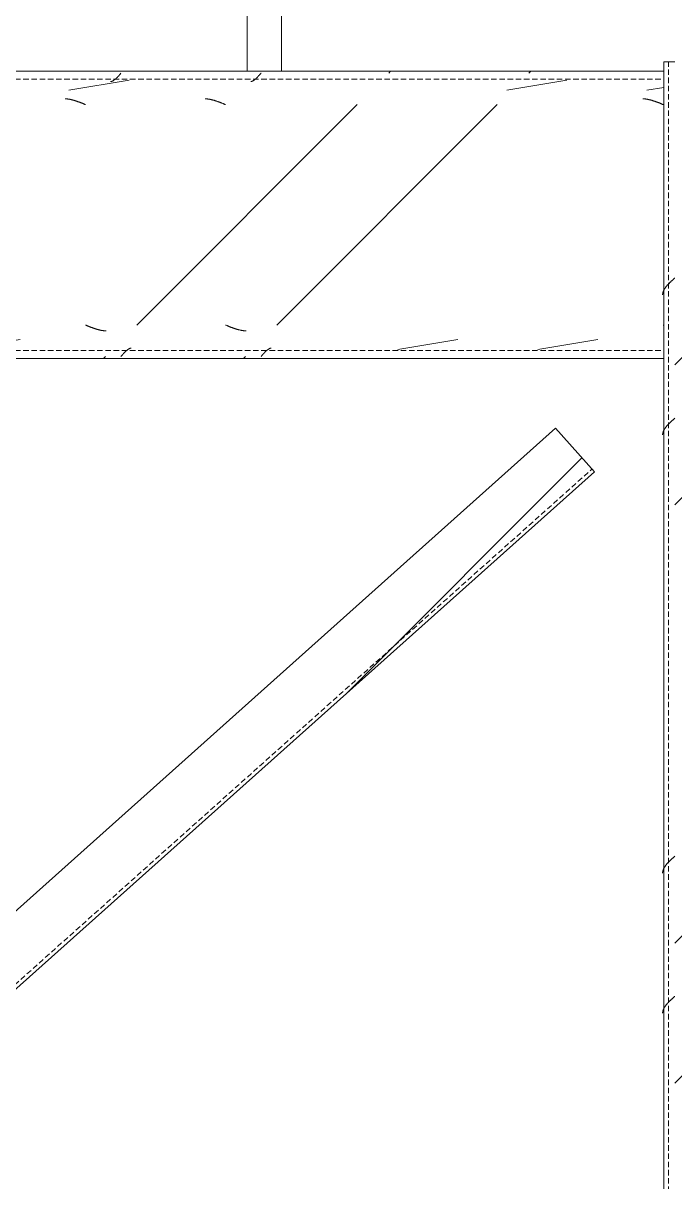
# Model space of a CAD drawing. Header units: centimetres. Extents: x -6111 to 13767, y -285 to 1600.
# Drawn here: x -3234 to -3177.3, y 523.4 to 624.2 of the extents above; entities that cross this region are included whole.
import ezdxf

# ---------------------------------------------------------------- set-up
doc = ezdxf.new("R2010")
doc.units = ezdxf.units.CM
doc.linetypes.add('Hidden', pattern=[0.714375, 0.47625, -0.238125])
for name, color, linetype, lineweight in [('A-FLOR-HRAL', 7, 'Continuous', 9), ('S-BEAM', 7, 'Continuous', 9), ('S-COLS', 7, 'Continuous', 9)]:
    doc.layers.add(name, color=color, linetype=linetype, lineweight=lineweight)
pattern_1 = [(45, (0, 0), (-25.14472, 25.14472), []), (45, (0, 38.1), (-25.14472, 25.14472), [])]

# ---------------------------------------------------------------- blocks, each defined once
blk = doc.blocks.new('FP_87-Elevación Eje 2')
at = {"layer": 'S-COLS'}
for p, q in [((-5483.65, 620.8), (-5483.65, 619.99)), ((-5483.65, 619.18), (-5483.65, 595.8)), ((-5483.65, 594.99), (-5483.65, 46.02))]:
    blk.add_line(p, q, dxfattribs=at)
at = {"layer": 'S-COLS', "color": 9, "true_color": 0xc0c0c0}
for p, q in [((-5483.06, 601.67), (-5483.04, 601.69)), ((-5483.04, 601.69), (-5483.01, 601.71)), ((-5483.01, 601.71), (-5482.99, 601.74)), ((-5482.99, 601.74), (-5482.96, 601.76)), ((-5482.96, 601.76), (-5482.94, 601.78)), ((-5482.94, 601.78), (-5482.91, 601.81)), ((-5482.91, 601.81), (-5482.89, 601.83)), ((-5482.89, 601.83), (-5482.86, 601.85)), ((-5482.86, 601.85), (-5482.83, 601.88)), ((-5482.83, 601.88), (-5482.81, 601.9)), ((-5482.81, 601.9), (-5482.78, 601.92)), ((-5482.78, 601.92), (-5482.76, 601.95)), ((-5482.76, 601.95), (-5482.73, 601.97)), ((-5482.73, 601.97), (-5482.7, 601.99)), ((-5483.76, 600.66), (-5483.75, 600.69)), ((-5483.75, 600.69), (-5483.74, 600.71)), ((-5483.74, 600.73), (-5483.73, 600.76)), ((-5483.74, 600.71), (-5483.74, 600.73)), ((-5483.73, 600.76), (-5483.72, 600.78)), ((-5483.72, 600.8), (-5483.71, 600.83)), ((-5483.72, 600.78), (-5483.72, 600.8)), ((-5483.71, 600.83), (-5483.7, 600.85)), ((-5483.7, 600.85), (-5483.69, 600.87)), ((-5483.69, 600.87), (-5483.68, 600.9)), ((-5483.68, 600.9), (-5483.67, 600.92)), ((-5483.67, 600.92), (-5483.66, 600.94)), ((-5483.66, 600.94), (-5483.64, 600.97)), ((-5483.64, 600.97), (-5483.63, 600.99)), ((-5483.63, 600.99), (-5483.62, 601.01)), ((-5483.62, 601.01), (-5483.61, 601.04)), ((-5483.61, 601.04), (-5483.59, 601.06)), ((-5483.59, 601.06), (-5483.58, 601.08)), ((-5483.58, 601.08), (-5483.56, 601.11)), ((-5483.56, 601.11), (-5483.55, 601.13)), ((-5483.55, 601.13), (-5483.53, 601.15)), ((-5483.53, 601.15), (-5483.51, 601.18)), ((-5483.51, 601.18), (-5483.49, 601.2)), ((-5483.49, 601.2), (-5483.48, 601.22)), ((-5483.48, 601.22), (-5483.46, 601.25)), ((-5483.46, 601.25), (-5483.44, 601.27)), ((-5483.44, 601.27), (-5483.42, 601.29)), ((-5483.42, 601.29), (-5483.4, 601.32)), ((-5483.4, 601.32), (-5483.38, 601.34)), ((-5483.38, 601.34), (-5483.36, 601.36)), ((-5483.36, 601.36), (-5483.34, 601.39)), ((-5483.34, 601.39), (-5483.32, 601.41)), ((-5483.32, 601.41), (-5483.3, 601.43)), ((-5483.3, 601.43), (-5483.27, 601.46)), ((-5483.27, 601.46), (-5483.25, 601.48)), ((-5483.25, 601.48), (-5483.23, 601.5)), ((-5483.23, 601.5), (-5483.21, 601.53)), ((-5483.21, 601.53), (-5483.18, 601.55)), ((-5483.18, 601.55), (-5483.16, 601.57)), ((-5483.16, 601.57), (-5483.14, 601.6)), ((-5483.14, 601.6), (-5483.11, 601.62)), ((-5483.11, 601.62), (-5483.09, 601.64)), ((-5483.09, 601.64), (-5483.06, 601.67)), ((-5483.77, 600.59), (-5483.76, 600.62)), ((-5483.77, 600.57), (-5483.77, 600.59)), ((-5483.77, 600.55), (-5483.77, 600.57)), ((-5483.77, 600.52), (-5483.77, 600.55)), ((-5483.76, 600.64), (-5483.76, 600.66)), ((-5483.76, 600.62), (-5483.76, 600.64)), ((-5482.96, 589.57), (-5482.94, 589.59)), ((-5482.94, 589.59), (-5482.91, 589.62)), ((-5482.91, 589.62), (-5482.89, 589.64)), ((-5482.89, 589.64), (-5482.86, 589.66)), ((-5482.86, 589.66), (-5482.83, 589.69)), ((-5482.83, 589.69), (-5482.81, 589.71)), ((-5482.81, 589.71), (-5482.78, 589.73)), ((-5482.78, 589.73), (-5482.76, 589.76)), ((-5482.76, 589.76), (-5482.73, 589.78)), ((-5482.73, 589.78), (-5482.7, 589.8)), ((-5483.73, 588.57), (-5483.72, 588.59)), ((-5483.72, 588.61), (-5483.71, 588.64)), ((-5483.72, 588.59), (-5483.72, 588.61)), ((-5483.71, 588.64), (-5483.7, 588.66)), ((-5483.7, 588.66), (-5483.69, 588.68)), ((-5483.69, 588.68), (-5483.68, 588.71)), ((-5483.68, 588.71), (-5483.67, 588.73)), ((-5483.67, 588.73), (-5483.66, 588.75)), ((-5483.66, 588.75), (-5483.64, 588.78)), ((-5483.64, 588.78), (-5483.63, 588.8)), ((-5483.63, 588.8), (-5483.62, 588.82)), ((-5483.62, 588.82), (-5483.61, 588.85)), ((-5483.61, 588.85), (-5483.59, 588.87)), ((-5483.59, 588.87), (-5483.58, 588.89)), ((-5483.58, 588.89), (-5483.56, 588.92)), ((-5483.56, 588.92), (-5483.55, 588.94)), ((-5483.55, 588.94), (-5483.53, 588.96)), ((-5483.53, 588.96), (-5483.51, 588.99)), ((-5483.51, 588.99), (-5483.49, 589.01)), ((-5483.49, 589.01), (-5483.48, 589.03)), ((-5483.48, 589.03), (-5483.46, 589.06)), ((-5483.46, 589.06), (-5483.44, 589.08)), ((-5483.44, 589.08), (-5483.42, 589.1)), ((-5483.42, 589.1), (-5483.4, 589.13)), ((-5483.4, 589.13), (-5483.38, 589.15)), ((-5483.38, 589.15), (-5483.36, 589.17)), ((-5483.36, 589.17), (-5483.34, 589.2)), ((-5483.34, 589.2), (-5483.32, 589.22)), ((-5483.32, 589.22), (-5483.3, 589.24)), ((-5483.3, 589.24), (-5483.27, 589.27)), ((-5483.27, 589.27), (-5483.25, 589.29)), ((-5483.25, 589.29), (-5483.23, 589.31)), ((-5483.23, 589.31), (-5483.21, 589.34)), ((-5483.21, 589.34), (-5483.18, 589.36)), ((-5483.18, 589.36), (-5483.16, 589.38)), ((-5483.16, 589.38), (-5483.14, 589.41)), ((-5483.14, 589.41), (-5483.11, 589.43)), ((-5483.11, 589.43), (-5483.09, 589.45)), ((-5483.09, 589.45), (-5483.06, 589.48)), ((-5483.06, 589.48), (-5483.04, 589.5)), ((-5483.04, 589.5), (-5483.01, 589.52)), ((-5483.01, 589.52), (-5482.99, 589.55)), ((-5482.99, 589.55), (-5482.96, 589.57)), ((-5483.77, 588.4), (-5483.76, 588.43)), ((-5483.77, 588.38), (-5483.77, 588.4)), ((-5483.77, 588.36), (-5483.77, 588.38)), ((-5483.77, 588.34), (-5483.77, 588.36)), ((-5483.76, 588.47), (-5483.75, 588.5)), ((-5483.76, 588.45), (-5483.76, 588.47)), ((-5483.76, 588.43), (-5483.76, 588.45)), ((-5483.75, 588.5), (-5483.74, 588.52)), ((-5483.74, 588.54), (-5483.73, 588.57)), ((-5483.74, 588.52), (-5483.74, 588.54)), ((-5483.18, 551.26), (-5483.16, 551.28)), ((-5483.16, 551.28), (-5483.14, 551.31)), ((-5483.14, 551.31), (-5483.11, 551.33)), ((-5483.11, 551.33), (-5483.09, 551.35)), ((-5483.09, 551.35), (-5483.06, 551.38)), ((-5483.06, 551.38), (-5483.04, 551.4)), ((-5483.04, 551.4), (-5483.01, 551.42)), ((-5483.01, 551.42), (-5482.99, 551.45)), ((-5482.99, 551.45), (-5482.96, 551.47)), ((-5482.96, 551.47), (-5482.94, 551.49)), ((-5482.94, 551.49), (-5482.91, 551.52)), ((-5482.91, 551.52), (-5482.89, 551.54)), ((-5482.89, 551.54), (-5482.86, 551.56)), ((-5482.86, 551.56), (-5482.83, 551.59)), ((-5482.83, 551.59), (-5482.81, 551.61)), ((-5482.81, 551.61), (-5482.78, 551.63)), ((-5482.78, 551.63), (-5482.76, 551.66)), ((-5482.76, 551.66), (-5482.73, 551.68)), ((-5482.73, 551.68), (-5482.7, 551.7)), ((-5483.77, 550.3), (-5483.76, 550.33)), ((-5483.77, 550.28), (-5483.77, 550.3)), ((-5483.77, 550.26), (-5483.77, 550.28)), ((-5483.76, 550.37), (-5483.75, 550.4)), ((-5483.76, 550.35), (-5483.76, 550.37)), ((-5483.76, 550.33), (-5483.76, 550.35)), ((-5483.75, 550.4), (-5483.74, 550.42)), ((-5483.74, 550.44), (-5483.73, 550.47)), ((-5483.74, 550.42), (-5483.74, 550.44)), ((-5483.73, 550.47), (-5483.72, 550.49)), ((-5483.72, 550.51), (-5483.71, 550.54)), ((-5483.72, 550.49), (-5483.72, 550.51)), ((-5483.71, 550.54), (-5483.7, 550.56)), ((-5483.7, 550.56), (-5483.69, 550.58)), ((-5483.69, 550.58), (-5483.68, 550.61)), ((-5483.68, 550.61), (-5483.67, 550.63)), ((-5483.67, 550.63), (-5483.66, 550.65)), ((-5483.66, 550.65), (-5483.64, 550.68)), ((-5483.64, 550.68), (-5483.63, 550.7)), ((-5483.63, 550.7), (-5483.62, 550.72)), ((-5483.62, 550.72), (-5483.61, 550.75)), ((-5483.61, 550.75), (-5483.59, 550.77)), ((-5483.59, 550.77), (-5483.58, 550.79)), ((-5483.58, 550.79), (-5483.56, 550.82)), ((-5483.56, 550.82), (-5483.55, 550.84)), ((-5483.55, 550.84), (-5483.53, 550.86)), ((-5483.53, 550.86), (-5483.51, 550.89)), ((-5483.51, 550.89), (-5483.49, 550.91)), ((-5483.49, 550.91), (-5483.48, 550.93)), ((-5483.48, 550.93), (-5483.46, 550.96)), ((-5483.46, 550.96), (-5483.44, 550.98)), ((-5483.44, 550.98), (-5483.42, 551)), ((-5483.42, 551), (-5483.4, 551.03)), ((-5483.4, 551.03), (-5483.38, 551.05)), ((-5483.38, 551.05), (-5483.36, 551.07)), ((-5483.36, 551.07), (-5483.34, 551.1)), ((-5483.34, 551.1), (-5483.32, 551.12)), ((-5483.32, 551.12), (-5483.3, 551.14)), ((-5483.3, 551.14), (-5483.27, 551.17)), ((-5483.27, 551.17), (-5483.25, 551.19)), ((-5483.25, 551.19), (-5483.23, 551.21)), ((-5483.23, 551.21), (-5483.21, 551.24)), ((-5483.21, 551.24), (-5483.18, 551.26)), ((-5483.77, 550.24), (-5483.77, 550.26)), ((-5483.06, 539.19), (-5483.04, 539.21)), ((-5483.04, 539.21), (-5483.01, 539.23)), ((-5483.01, 539.23), (-5482.99, 539.26)), ((-5482.99, 539.26), (-5482.96, 539.28)), ((-5482.96, 539.28), (-5482.94, 539.3)), ((-5482.94, 539.3), (-5482.91, 539.33)), ((-5482.91, 539.33), (-5482.89, 539.35)), ((-5482.89, 539.35), (-5482.86, 539.37)), ((-5482.86, 539.37), (-5482.83, 539.4)), ((-5482.83, 539.4), (-5482.81, 539.42)), ((-5482.81, 539.42), (-5482.78, 539.44)), ((-5482.78, 539.44), (-5482.76, 539.47)), ((-5482.76, 539.47), (-5482.73, 539.49)), ((-5482.73, 539.49), (-5482.7, 539.51)), ((-5483.76, 538.19), (-5483.75, 538.21)), ((-5483.76, 538.16), (-5483.76, 538.19)), ((-5483.75, 538.21), (-5483.74, 538.23)), ((-5483.74, 538.26), (-5483.73, 538.28)), ((-5483.74, 538.23), (-5483.74, 538.26)), ((-5483.73, 538.28), (-5483.72, 538.3)), ((-5483.72, 538.33), (-5483.71, 538.35)), ((-5483.72, 538.3), (-5483.72, 538.33)), ((-5483.71, 538.35), (-5483.7, 538.37)), ((-5483.7, 538.37), (-5483.69, 538.4)), ((-5483.69, 538.4), (-5483.68, 538.42)), ((-5483.68, 538.42), (-5483.67, 538.44)), ((-5483.67, 538.44), (-5483.66, 538.47)), ((-5483.66, 538.47), (-5483.64, 538.49)), ((-5483.64, 538.49), (-5483.63, 538.51)), ((-5483.63, 538.51), (-5483.62, 538.54)), ((-5483.62, 538.54), (-5483.61, 538.56)), ((-5483.61, 538.56), (-5483.59, 538.58)), ((-5483.59, 538.58), (-5483.58, 538.61)), ((-5483.58, 538.61), (-5483.56, 538.63)), ((-5483.56, 538.63), (-5483.55, 538.65)), ((-5483.55, 538.65), (-5483.53, 538.68)), ((-5483.53, 538.68), (-5483.51, 538.7)), ((-5483.51, 538.7), (-5483.49, 538.72)), ((-5483.49, 538.72), (-5483.48, 538.75)), ((-5483.48, 538.75), (-5483.46, 538.77)), ((-5483.46, 538.77), (-5483.44, 538.79)), ((-5483.44, 538.79), (-5483.42, 538.82)), ((-5483.42, 538.82), (-5483.4, 538.84)), ((-5483.4, 538.84), (-5483.38, 538.86)), ((-5483.38, 538.86), (-5483.36, 538.89)), ((-5483.36, 538.89), (-5483.34, 538.91)), ((-5483.34, 538.91), (-5483.32, 538.93)), ((-5483.32, 538.93), (-5483.3, 538.95)), ((-5483.3, 538.95), (-5483.27, 538.98)), ((-5483.27, 538.98), (-5483.25, 539)), ((-5483.25, 539), (-5483.23, 539.02)), ((-5483.23, 539.02), (-5483.21, 539.05)), ((-5483.21, 539.05), (-5483.18, 539.07)), ((-5483.18, 539.07), (-5483.16, 539.09)), ((-5483.16, 539.09), (-5483.14, 539.12)), ((-5483.14, 539.12), (-5483.11, 539.14)), ((-5483.11, 539.14), (-5483.09, 539.16)), ((-5483.09, 539.16), (-5483.06, 539.19)), ((-5483.77, 538.12), (-5483.76, 538.14)), ((-5483.77, 538.09), (-5483.77, 538.12)), ((-5483.77, 538.07), (-5483.77, 538.09)), ((-5483.77, 538.05), (-5483.77, 538.07)), ((-5483.76, 538.14), (-5483.76, 538.16))]:
    blk.add_line(p, q, dxfattribs=at)
blk = doc.blocks.new('HSS Rectangular-Column - 75 x 75-V85-Elevación Eje 2')
at = {"layer": 'S-COLS', "true_color": 0xc0c0c0}
h = blk.add_hatch(dxfattribs=at)
h.set_pattern_fill('FP_2', color=9, style=0, pattern_type=2)
h.set_pattern_definition(pattern_1)
h.paths.add_polyline_path([(-5477.1, 46.02), (-5477.1, 620.8), (-5482.7, 620.8), (-5482.7, 46.02)])
at = {"layer": 'S-COLS'}
blk.add_line((-5483.65, 620.8), (-5482.7, 620.8), dxfattribs=at)
at = {"layer": 'S-COLS', "linetype": 'Hidden'}
blk.add_line((-5483.25, 46.02), (-5483.25, 620.8), dxfattribs=at)
at = {"layer": 'S-COLS'}
blk.add_blockref('FP_87-Elevación Eje 2', (0, 0), dxfattribs=at)
blk = doc.blocks.new('FP_88-Elevación Eje 2')
at = {"layer": 'S-BEAM', "color": 9, "true_color": 0xc0c0c0}
for p, q in [((-5530.49, 595.62), (-5530.47, 595.64)), ((-5530.47, 595.64), (-5530.46, 595.65)), ((-5530.46, 595.65), (-5530.44, 595.67)), ((-5530.44, 595.67), (-5530.43, 595.68)), ((-5530.43, 595.68), (-5530.41, 595.69)), ((-5530.41, 595.69), (-5530.4, 595.71)), ((-5530.4, 595.71), (-5530.38, 595.72)), ((-5530.38, 595.72), (-5530.36, 595.73)), ((-5530.36, 595.73), (-5530.35, 595.74)), ((-5530.35, 595.74), (-5530.33, 595.76)), ((-5530.33, 595.76), (-5530.32, 595.77)), ((-5530.32, 595.77), (-5530.3, 595.78)), ((-5530.3, 595.78), (-5530.29, 595.79)), ((-5530.29, 595.79), (-5530.27, 595.8)), ((-5530.27, 595.8), (-5530.25, 595.81)), ((-5530.25, 595.81), (-5530.24, 595.82)), ((-5530.24, 595.82), (-5530.22, 595.83)), ((-5530.22, 595.83), (-5530.21, 595.83)), ((-5530.21, 595.83), (-5530.19, 595.84)), ((-5530.19, 595.84), (-5530.18, 595.85)), ((-5530.18, 595.85), (-5530.16, 595.86)), ((-5530.16, 595.86), (-5530.15, 595.86)), ((-5530.15, 595.86), (-5530.13, 595.87)), ((-5530.13, 595.87), (-5530.11, 595.88)), ((-5530.11, 595.88), (-5530.1, 595.88)), ((-5530.1, 595.88), (-5530.08, 595.89)), ((-5530.08, 595.89), (-5530.07, 595.89)), ((-5530.07, 595.89), (-5530.05, 595.9)), ((-5530.05, 595.9), (-5530.04, 595.9)), ((-5530.04, 595.9), (-5530.02, 595.9)), ((-5518.3, 595.62), (-5518.29, 595.64)), ((-5518.29, 595.64), (-5518.27, 595.65)), ((-5518.27, 595.65), (-5518.25, 595.67)), ((-5518.25, 595.67), (-5518.24, 595.68)), ((-5518.24, 595.68), (-5518.22, 595.69)), ((-5518.22, 595.69), (-5518.21, 595.71)), ((-5518.21, 595.71), (-5518.19, 595.72)), ((-5518.19, 595.72), (-5518.18, 595.73)), ((-5518.18, 595.73), (-5518.16, 595.74)), ((-5518.16, 595.74), (-5518.14, 595.76)), ((-5518.14, 595.76), (-5518.13, 595.77)), ((-5518.13, 595.77), (-5518.11, 595.78)), ((-5518.11, 595.78), (-5518.1, 595.79)), ((-5518.1, 595.79), (-5518.08, 595.8)), ((-5518.08, 595.8), (-5518.07, 595.81)), ((-5518.07, 595.81), (-5518.05, 595.82)), ((-5518.05, 595.82), (-5518.03, 595.83)), ((-5518.03, 595.83), (-5518.02, 595.83)), ((-5518.02, 595.83), (-5518, 595.84)), ((-5518, 595.84), (-5517.99, 595.85)), ((-5517.99, 595.85), (-5517.97, 595.86)), ((-5517.97, 595.86), (-5517.96, 595.86)), ((-5517.96, 595.86), (-5517.94, 595.87)), ((-5517.94, 595.87), (-5517.92, 595.88)), ((-5517.92, 595.88), (-5517.91, 595.88)), ((-5517.91, 595.88), (-5517.89, 595.89)), ((-5517.89, 595.89), (-5517.88, 595.89)), ((-5517.88, 595.89), (-5517.86, 595.9)), ((-5517.86, 595.9), (-5517.85, 595.9)), ((-5517.85, 595.9), (-5517.83, 595.9)), ((-5530.91, 595.16), (-5530.9, 595.18)), ((-5530.9, 595.18), (-5530.88, 595.2)), ((-5530.88, 595.2), (-5530.87, 595.22)), ((-5530.87, 595.22), (-5530.85, 595.23)), ((-5530.85, 595.23), (-5530.84, 595.25)), ((-5530.84, 595.25), (-5530.82, 595.27)), ((-5530.82, 595.27), (-5530.8, 595.29)), ((-5530.8, 595.29), (-5530.79, 595.31)), ((-5530.79, 595.31), (-5530.77, 595.33)), ((-5530.77, 595.33), (-5530.76, 595.34)), ((-5530.76, 595.34), (-5530.74, 595.36)), ((-5530.74, 595.36), (-5530.73, 595.38)), ((-5530.73, 595.38), (-5530.71, 595.4)), ((-5530.71, 595.4), (-5530.69, 595.41)), ((-5530.69, 595.41), (-5530.68, 595.43)), ((-5530.68, 595.43), (-5530.66, 595.45)), ((-5530.66, 595.45), (-5530.65, 595.47)), ((-5530.65, 595.47), (-5530.63, 595.48)), ((-5530.63, 595.48), (-5530.62, 595.5)), ((-5530.62, 595.5), (-5530.6, 595.52)), ((-5530.6, 595.52), (-5530.58, 595.53)), ((-5530.58, 595.53), (-5530.57, 595.55)), ((-5530.57, 595.55), (-5530.55, 595.56)), ((-5530.55, 595.56), (-5530.54, 595.58)), ((-5530.54, 595.58), (-5530.52, 595.6)), ((-5530.52, 595.6), (-5530.51, 595.61)), ((-5530.51, 595.61), (-5530.49, 595.62)), ((-5518.72, 595.16), (-5518.71, 595.18)), ((-5518.71, 595.18), (-5518.69, 595.2)), ((-5518.69, 595.2), (-5518.68, 595.22)), ((-5518.68, 595.22), (-5518.66, 595.23)), ((-5518.66, 595.23), (-5518.65, 595.25)), ((-5518.65, 595.25), (-5518.63, 595.27)), ((-5518.63, 595.27), (-5518.61, 595.29)), ((-5518.61, 595.29), (-5518.6, 595.31)), ((-5518.6, 595.31), (-5518.58, 595.33)), ((-5518.58, 595.33), (-5518.57, 595.34)), ((-5518.57, 595.34), (-5518.55, 595.36)), ((-5518.55, 595.36), (-5518.54, 595.38)), ((-5518.54, 595.38), (-5518.52, 595.4)), ((-5518.52, 595.4), (-5518.5, 595.41)), ((-5518.5, 595.41), (-5518.49, 595.43)), ((-5518.49, 595.43), (-5518.47, 595.45)), ((-5518.47, 595.45), (-5518.46, 595.47)), ((-5518.46, 595.47), (-5518.44, 595.48)), ((-5518.44, 595.48), (-5518.43, 595.5)), ((-5518.43, 595.5), (-5518.41, 595.52)), ((-5518.41, 595.52), (-5518.39, 595.53)), ((-5518.39, 595.53), (-5518.38, 595.55)), ((-5518.38, 595.55), (-5518.36, 595.56)), ((-5518.36, 595.56), (-5518.35, 595.58)), ((-5518.35, 595.58), (-5518.33, 595.6)), ((-5518.33, 595.6), (-5518.32, 595.61)), ((-5518.32, 595.61), (-5518.3, 595.62))]:
    blk.add_line(p, q, dxfattribs=at)
blk = doc.blocks.new('FP_89-Elevación Eje 2')
at = {"layer": 'S-BEAM', "color": 9, "true_color": 0xc0c0c0}
for p, q in [((-5534, 597.9), (-5533.97, 597.89)), ((-5533.97, 597.89), (-5533.93, 597.88)), ((-5533.93, 597.88), (-5533.9, 597.86)), ((-5533.9, 597.86), (-5533.87, 597.85)), ((-5533.87, 597.85), (-5533.84, 597.84)), ((-5533.84, 597.84), (-5533.81, 597.83)), ((-5533.81, 597.83), (-5533.78, 597.81)), ((-5533.78, 597.81), (-5533.75, 597.8)), ((-5533.75, 597.8), (-5533.71, 597.79)), ((-5533.71, 597.79), (-5533.68, 597.78)), ((-5533.68, 597.78), (-5533.65, 597.76)), ((-5533.65, 597.76), (-5533.62, 597.75)), ((-5533.62, 597.75), (-5533.59, 597.74)), ((-5533.59, 597.74), (-5533.56, 597.73)), ((-5533.56, 597.73), (-5533.53, 597.71)), ((-5533.53, 597.71), (-5533.5, 597.7)), ((-5533.5, 597.7), (-5533.46, 597.69)), ((-5533.46, 597.69), (-5533.43, 597.68)), ((-5533.43, 597.68), (-5533.4, 597.67)), ((-5533.4, 597.67), (-5533.37, 597.66)), ((-5533.37, 597.66), (-5533.34, 597.64)), ((-5533.34, 597.64), (-5533.31, 597.63)), ((-5521.81, 597.9), (-5521.78, 597.89)), ((-5521.78, 597.89), (-5521.75, 597.88)), ((-5521.75, 597.88), (-5521.71, 597.86)), ((-5521.71, 597.86), (-5521.68, 597.85)), ((-5521.68, 597.85), (-5521.65, 597.84)), ((-5521.65, 597.84), (-5521.62, 597.83)), ((-5521.62, 597.83), (-5521.59, 597.81)), ((-5521.59, 597.81), (-5521.56, 597.8)), ((-5521.56, 597.8), (-5521.53, 597.79)), ((-5521.53, 597.79), (-5521.49, 597.78)), ((-5521.49, 597.78), (-5521.46, 597.76)), ((-5521.46, 597.76), (-5521.43, 597.75)), ((-5521.43, 597.75), (-5521.4, 597.74)), ((-5521.4, 597.74), (-5521.37, 597.73)), ((-5521.37, 597.73), (-5521.34, 597.71)), ((-5521.34, 597.71), (-5521.31, 597.7)), ((-5521.31, 597.7), (-5521.27, 597.69)), ((-5521.27, 597.69), (-5521.24, 597.68)), ((-5521.24, 597.68), (-5521.21, 597.67)), ((-5521.21, 597.67), (-5521.18, 597.66)), ((-5521.18, 597.66), (-5521.15, 597.64)), ((-5521.15, 597.64), (-5521.12, 597.63)), ((-5483.71, 597.9), (-5483.68, 597.89)), ((-5483.68, 597.89), (-5483.65, 597.88)), ((-5533.31, 597.63), (-5533.28, 597.62)), ((-5533.28, 597.62), (-5533.24, 597.61)), ((-5533.24, 597.61), (-5533.21, 597.6)), ((-5533.21, 597.6), (-5533.18, 597.59)), ((-5533.18, 597.59), (-5533.15, 597.58)), ((-5533.15, 597.58), (-5533.12, 597.57)), ((-5533.12, 597.57), (-5533.09, 597.56)), ((-5533.09, 597.56), (-5533.06, 597.55)), ((-5533.06, 597.55), (-5533.02, 597.54)), ((-5533.02, 597.54), (-5532.99, 597.53)), ((-5532.99, 597.53), (-5532.96, 597.52)), ((-5532.96, 597.52), (-5532.93, 597.52)), ((-5532.93, 597.52), (-5532.9, 597.51)), ((-5532.9, 597.51), (-5532.87, 597.5)), ((-5532.87, 597.5), (-5532.84, 597.49)), ((-5532.84, 597.49), (-5532.8, 597.48)), ((-5532.8, 597.48), (-5532.77, 597.48)), ((-5532.77, 597.48), (-5532.74, 597.47)), ((-5532.74, 597.47), (-5532.71, 597.46)), ((-5532.71, 597.46), (-5532.68, 597.45)), ((-5532.68, 597.45), (-5532.65, 597.45)), ((-5532.65, 597.45), (-5532.62, 597.44)), ((-5532.62, 597.44), (-5532.59, 597.44)), ((-5532.59, 597.44), (-5532.55, 597.43)), ((-5532.55, 597.43), (-5532.52, 597.43)), ((-5532.52, 597.43), (-5532.49, 597.42)), ((-5532.49, 597.42), (-5532.46, 597.42)), ((-5532.46, 597.42), (-5532.43, 597.41)), ((-5532.43, 597.41), (-5532.4, 597.41)), ((-5532.4, 597.41), (-5532.37, 597.4)), ((-5532.37, 597.4), (-5532.33, 597.4)), ((-5532.33, 597.4), (-5532.3, 597.4)), ((-5532.3, 597.4), (-5532.27, 597.39)), ((-5532.27, 597.39), (-5532.24, 597.39)), ((-5532.24, 597.39), (-5532.21, 597.39)), ((-5521.12, 597.63), (-5521.09, 597.62)), ((-5521.09, 597.62), (-5521.05, 597.61)), ((-5521.05, 597.61), (-5521.02, 597.6)), ((-5521.02, 597.6), (-5520.99, 597.59)), ((-5520.99, 597.59), (-5520.96, 597.58)), ((-5520.96, 597.58), (-5520.93, 597.57)), ((-5520.93, 597.57), (-5520.9, 597.56)), ((-5520.9, 597.56), (-5520.87, 597.55)), ((-5520.87, 597.55), (-5520.84, 597.54)), ((-5520.84, 597.54), (-5520.8, 597.53)), ((-5520.8, 597.53), (-5520.77, 597.52)), ((-5520.77, 597.52), (-5520.74, 597.52)), ((-5520.74, 597.52), (-5520.71, 597.51)), ((-5520.71, 597.51), (-5520.68, 597.5)), ((-5520.68, 597.5), (-5520.65, 597.49)), ((-5520.65, 597.49), (-5520.62, 597.48)), ((-5520.62, 597.48), (-5520.58, 597.48)), ((-5520.58, 597.48), (-5520.55, 597.47)), ((-5520.55, 597.47), (-5520.52, 597.46)), ((-5520.52, 597.46), (-5520.49, 597.45)), ((-5520.49, 597.45), (-5520.46, 597.45)), ((-5520.46, 597.45), (-5520.43, 597.44)), ((-5520.43, 597.44), (-5520.4, 597.44)), ((-5520.4, 597.44), (-5520.36, 597.43)), ((-5520.36, 597.43), (-5520.33, 597.43)), ((-5520.33, 597.43), (-5520.3, 597.42)), ((-5520.3, 597.42), (-5520.27, 597.42)), ((-5520.27, 597.42), (-5520.24, 597.41)), ((-5520.24, 597.41), (-5520.21, 597.41)), ((-5520.21, 597.41), (-5520.18, 597.4)), ((-5520.18, 597.4), (-5520.14, 597.4)), ((-5520.14, 597.4), (-5520.11, 597.4)), ((-5520.11, 597.4), (-5520.08, 597.39)), ((-5520.08, 597.39), (-5520.05, 597.39)), ((-5520.05, 597.39), (-5520.02, 597.39))]:
    blk.add_line(p, q, dxfattribs=at)
blk = doc.blocks.new('FP_90-Elevación Eje 2')
at = {"layer": 'S-BEAM', "color": 9, "true_color": 0xc0c0c0}
for p, q in [((-5535.78, 617.59), (-5535.75, 617.59)), ((-5535.75, 617.59), (-5535.72, 617.59)), ((-5535.72, 617.59), (-5535.69, 617.58)), ((-5535.69, 617.58), (-5535.66, 617.58)), ((-5535.66, 617.58), (-5535.62, 617.58)), ((-5535.62, 617.58), (-5535.59, 617.57)), ((-5535.59, 617.57), (-5535.56, 617.57)), ((-5535.56, 617.57), (-5535.53, 617.56)), ((-5535.53, 617.56), (-5535.5, 617.56)), ((-5535.5, 617.56), (-5535.47, 617.55)), ((-5535.47, 617.55), (-5535.44, 617.55)), ((-5535.44, 617.55), (-5535.4, 617.54)), ((-5535.4, 617.54), (-5535.37, 617.54)), ((-5535.37, 617.54), (-5535.34, 617.53)), ((-5535.34, 617.53), (-5535.31, 617.52)), ((-5535.31, 617.52), (-5535.28, 617.52)), ((-5535.28, 617.52), (-5535.25, 617.51)), ((-5535.25, 617.51), (-5535.22, 617.5)), ((-5535.22, 617.5), (-5535.18, 617.5)), ((-5535.18, 617.5), (-5535.15, 617.49)), ((-5535.15, 617.49), (-5535.12, 617.48)), ((-5535.12, 617.48), (-5535.09, 617.47)), ((-5535.09, 617.47), (-5535.06, 617.46)), ((-5535.06, 617.46), (-5535.03, 617.45)), ((-5535.03, 617.45), (-5535, 617.45)), ((-5535, 617.45), (-5534.97, 617.44)), ((-5534.97, 617.44), (-5534.93, 617.43)), ((-5534.93, 617.43), (-5534.9, 617.42)), ((-5534.9, 617.42), (-5534.87, 617.41)), ((-5534.87, 617.41), (-5534.84, 617.4)), ((-5534.84, 617.4), (-5534.81, 617.39)), ((-5534.81, 617.39), (-5534.78, 617.38)), ((-5534.78, 617.38), (-5534.75, 617.37)), ((-5534.75, 617.37), (-5534.71, 617.36)), ((-5534.71, 617.36), (-5534.68, 617.34)), ((-5534.68, 617.34), (-5534.65, 617.33)), ((-5534.65, 617.33), (-5534.62, 617.32)), ((-5534.62, 617.32), (-5534.59, 617.31)), ((-5534.59, 617.31), (-5534.56, 617.3)), ((-5534.56, 617.3), (-5534.53, 617.29)), ((-5534.53, 617.29), (-5534.49, 617.28)), ((-5534.49, 617.28), (-5534.46, 617.26)), ((-5534.46, 617.26), (-5534.43, 617.25)), ((-5534.43, 617.25), (-5534.4, 617.24)), ((-5534.4, 617.24), (-5534.37, 617.23)), ((-5534.37, 617.23), (-5534.34, 617.22)), ((-5534.34, 617.22), (-5534.31, 617.2)), ((-5534.31, 617.2), (-5534.27, 617.19)), ((-5534.27, 617.19), (-5534.24, 617.18)), ((-5534.24, 617.18), (-5534.21, 617.17)), ((-5534.21, 617.17), (-5534.18, 617.15)), ((-5534.18, 617.15), (-5534.15, 617.14)), ((-5534.15, 617.14), (-5534.12, 617.13)), ((-5534.12, 617.13), (-5534.09, 617.11)), ((-5534.09, 617.11), (-5534.06, 617.1)), ((-5534.06, 617.1), (-5534.02, 617.09)), ((-5534.02, 617.09), (-5533.99, 617.08)), ((-5523.59, 617.59), (-5523.56, 617.59)), ((-5523.56, 617.59), (-5523.53, 617.59)), ((-5523.53, 617.59), (-5523.5, 617.58)), ((-5523.5, 617.58), (-5523.47, 617.58)), ((-5523.47, 617.58), (-5523.43, 617.58)), ((-5523.43, 617.58), (-5523.4, 617.57)), ((-5523.4, 617.57), (-5523.37, 617.57)), ((-5523.37, 617.57), (-5523.34, 617.56)), ((-5523.34, 617.56), (-5523.31, 617.56)), ((-5523.31, 617.56), (-5523.28, 617.55)), ((-5523.28, 617.55), (-5523.25, 617.55)), ((-5523.25, 617.55), (-5523.22, 617.54)), ((-5523.22, 617.54), (-5523.18, 617.54)), ((-5523.18, 617.54), (-5523.15, 617.53)), ((-5523.15, 617.53), (-5523.12, 617.52)), ((-5523.12, 617.52), (-5523.09, 617.52)), ((-5523.09, 617.52), (-5523.06, 617.51)), ((-5523.06, 617.51), (-5523.03, 617.5)), ((-5523.03, 617.5), (-5523, 617.5)), ((-5523, 617.5), (-5522.96, 617.49)), ((-5522.96, 617.49), (-5522.93, 617.48)), ((-5522.93, 617.48), (-5522.9, 617.47)), ((-5522.9, 617.47), (-5522.87, 617.46)), ((-5522.87, 617.46), (-5522.84, 617.45)), ((-5522.84, 617.45), (-5522.81, 617.45)), ((-5522.81, 617.45), (-5522.78, 617.44)), ((-5522.78, 617.44), (-5522.74, 617.43)), ((-5522.74, 617.43), (-5522.71, 617.42)), ((-5522.71, 617.42), (-5522.68, 617.41)), ((-5522.68, 617.41), (-5522.65, 617.4)), ((-5522.65, 617.4), (-5522.62, 617.39)), ((-5522.62, 617.39), (-5522.59, 617.38)), ((-5522.59, 617.38), (-5522.56, 617.37)), ((-5522.56, 617.37), (-5522.52, 617.36)), ((-5522.52, 617.36), (-5522.49, 617.34)), ((-5522.49, 617.34), (-5522.46, 617.33)), ((-5522.46, 617.33), (-5522.43, 617.32)), ((-5522.43, 617.32), (-5522.4, 617.31)), ((-5522.4, 617.31), (-5522.37, 617.3)), ((-5522.37, 617.3), (-5522.34, 617.29)), ((-5522.34, 617.29), (-5522.31, 617.28)), ((-5522.31, 617.28), (-5522.27, 617.26)), ((-5522.27, 617.26), (-5522.24, 617.25)), ((-5522.24, 617.25), (-5522.21, 617.24)), ((-5522.21, 617.24), (-5522.18, 617.23)), ((-5522.18, 617.23), (-5522.15, 617.22)), ((-5522.15, 617.22), (-5522.12, 617.2)), ((-5522.12, 617.2), (-5522.09, 617.19)), ((-5522.09, 617.19), (-5522.05, 617.18)), ((-5522.05, 617.18), (-5522.02, 617.17)), ((-5522.02, 617.17), (-5521.99, 617.15)), ((-5521.99, 617.15), (-5521.96, 617.14)), ((-5521.96, 617.14), (-5521.93, 617.13)), ((-5521.93, 617.13), (-5521.9, 617.11)), ((-5521.9, 617.11), (-5521.87, 617.1)), ((-5521.87, 617.1), (-5521.83, 617.09)), ((-5521.83, 617.09), (-5521.8, 617.08)), ((-5485.49, 617.59), (-5485.46, 617.59)), ((-5485.46, 617.59), (-5485.43, 617.59)), ((-5485.43, 617.59), (-5485.4, 617.58)), ((-5485.4, 617.58), (-5485.37, 617.58)), ((-5485.37, 617.58), (-5485.33, 617.58)), ((-5485.33, 617.58), (-5485.3, 617.57)), ((-5485.3, 617.57), (-5485.27, 617.57)), ((-5485.27, 617.57), (-5485.24, 617.56)), ((-5485.24, 617.56), (-5485.21, 617.56)), ((-5485.21, 617.56), (-5485.18, 617.55)), ((-5485.18, 617.55), (-5485.15, 617.55)), ((-5485.15, 617.55), (-5485.12, 617.54)), ((-5485.12, 617.54), (-5485.08, 617.54)), ((-5485.08, 617.54), (-5485.05, 617.53)), ((-5485.05, 617.53), (-5485.02, 617.52)), ((-5485.02, 617.52), (-5484.99, 617.52)), ((-5484.99, 617.52), (-5484.96, 617.51)), ((-5484.96, 617.51), (-5484.93, 617.5)), ((-5484.93, 617.5), (-5484.9, 617.5)), ((-5484.9, 617.5), (-5484.86, 617.49)), ((-5484.86, 617.49), (-5484.83, 617.48)), ((-5484.83, 617.48), (-5484.8, 617.47)), ((-5484.8, 617.47), (-5484.77, 617.46)), ((-5484.77, 617.46), (-5484.74, 617.45)), ((-5484.74, 617.45), (-5484.71, 617.45)), ((-5484.71, 617.45), (-5484.68, 617.44)), ((-5484.68, 617.44), (-5484.64, 617.43)), ((-5484.64, 617.43), (-5484.61, 617.42)), ((-5484.61, 617.42), (-5484.58, 617.41)), ((-5484.58, 617.41), (-5484.55, 617.4)), ((-5484.55, 617.4), (-5484.52, 617.39)), ((-5484.52, 617.39), (-5484.49, 617.38)), ((-5484.49, 617.38), (-5484.46, 617.37)), ((-5484.46, 617.37), (-5484.42, 617.36)), ((-5484.42, 617.36), (-5484.39, 617.34)), ((-5484.39, 617.34), (-5484.36, 617.33)), ((-5484.36, 617.33), (-5484.33, 617.32)), ((-5484.33, 617.32), (-5484.3, 617.31)), ((-5484.3, 617.31), (-5484.27, 617.3)), ((-5484.27, 617.3), (-5484.24, 617.29)), ((-5484.24, 617.29), (-5484.21, 617.28)), ((-5484.21, 617.28), (-5484.17, 617.26)), ((-5484.17, 617.26), (-5484.14, 617.25)), ((-5484.14, 617.25), (-5484.11, 617.24)), ((-5484.11, 617.24), (-5484.08, 617.23)), ((-5484.08, 617.23), (-5484.05, 617.22)), ((-5484.05, 617.22), (-5484.02, 617.2)), ((-5484.02, 617.2), (-5483.99, 617.19)), ((-5483.99, 617.19), (-5483.95, 617.18)), ((-5483.95, 617.18), (-5483.92, 617.17)), ((-5483.92, 617.17), (-5483.89, 617.15)), ((-5483.89, 617.15), (-5483.86, 617.14)), ((-5483.86, 617.14), (-5483.83, 617.13)), ((-5483.83, 617.13), (-5483.8, 617.11)), ((-5483.8, 617.11), (-5483.77, 617.1)), ((-5483.77, 617.1), (-5483.73, 617.09)), ((-5483.73, 617.09), (-5483.7, 617.08))]:
    blk.add_line(p, q, dxfattribs=at)
blk = doc.blocks.new('FP_91-Elevación Eje 2')
at = {"layer": 'S-BEAM', "color": 9, "true_color": 0xc0c0c0}
for p, q in [((-5530.93, 619.8), (-5530.91, 619.82)), ((-5518.74, 619.8), (-5518.72, 619.82)), ((-5531.81, 619.08), (-5531.79, 619.08)), ((-5531.79, 619.08), (-5531.77, 619.08)), ((-5531.77, 619.08), (-5531.76, 619.09)), ((-5531.76, 619.09), (-5531.74, 619.09)), ((-5531.74, 619.09), (-5531.73, 619.1)), ((-5531.73, 619.1), (-5531.71, 619.1)), ((-5531.71, 619.1), (-5531.7, 619.11)), ((-5531.7, 619.11), (-5531.68, 619.11)), ((-5531.68, 619.11), (-5531.66, 619.12)), ((-5531.66, 619.12), (-5531.65, 619.13)), ((-5531.65, 619.13), (-5531.63, 619.14)), ((-5531.63, 619.14), (-5531.62, 619.14)), ((-5531.62, 619.14), (-5531.6, 619.15)), ((-5531.6, 619.15), (-5531.59, 619.16)), ((-5531.59, 619.16), (-5531.57, 619.17)), ((-5531.57, 619.17), (-5531.55, 619.18)), ((-5531.55, 619.18), (-5531.54, 619.19)), ((-5531.54, 619.19), (-5531.52, 619.2)), ((-5531.52, 619.2), (-5531.51, 619.21)), ((-5531.51, 619.21), (-5531.49, 619.22)), ((-5531.49, 619.22), (-5531.48, 619.23)), ((-5531.48, 619.23), (-5531.46, 619.25)), ((-5531.46, 619.25), (-5531.44, 619.26)), ((-5531.44, 619.26), (-5531.43, 619.27)), ((-5531.43, 619.27), (-5531.41, 619.28)), ((-5531.41, 619.28), (-5531.4, 619.3)), ((-5531.4, 619.3), (-5531.38, 619.31)), ((-5531.38, 619.31), (-5531.37, 619.33)), ((-5531.37, 619.33), (-5531.35, 619.34)), ((-5531.35, 619.34), (-5531.33, 619.35)), ((-5531.33, 619.35), (-5531.32, 619.37)), ((-5531.32, 619.37), (-5531.3, 619.38)), ((-5531.3, 619.38), (-5531.29, 619.4)), ((-5531.29, 619.4), (-5531.27, 619.41)), ((-5531.27, 619.41), (-5531.26, 619.43)), ((-5531.26, 619.43), (-5531.24, 619.45)), ((-5531.24, 619.45), (-5531.22, 619.46)), ((-5531.22, 619.46), (-5531.21, 619.48)), ((-5531.21, 619.48), (-5531.19, 619.5)), ((-5531.19, 619.5), (-5531.18, 619.51)), ((-5531.18, 619.51), (-5531.16, 619.53)), ((-5531.16, 619.53), (-5531.15, 619.55)), ((-5531.15, 619.55), (-5531.13, 619.56)), ((-5531.13, 619.56), (-5531.11, 619.58)), ((-5531.11, 619.58), (-5531.1, 619.6)), ((-5531.1, 619.6), (-5531.08, 619.62)), ((-5531.08, 619.62), (-5531.07, 619.64)), ((-5531.07, 619.64), (-5531.05, 619.65)), ((-5531.05, 619.65), (-5531.04, 619.67)), ((-5531.04, 619.67), (-5531.02, 619.69)), ((-5531.02, 619.69), (-5531.01, 619.71)), ((-5531.01, 619.71), (-5530.99, 619.73)), ((-5530.99, 619.73), (-5530.97, 619.74)), ((-5530.97, 619.74), (-5530.96, 619.76)), ((-5530.96, 619.76), (-5530.94, 619.78)), ((-5530.94, 619.78), (-5530.93, 619.8)), ((-5519.62, 619.08), (-5519.6, 619.08)), ((-5519.6, 619.08), (-5519.58, 619.08)), ((-5519.58, 619.08), (-5519.57, 619.09)), ((-5519.57, 619.09), (-5519.55, 619.09)), ((-5519.55, 619.09), (-5519.54, 619.1)), ((-5519.54, 619.1), (-5519.52, 619.1)), ((-5519.52, 619.1), (-5519.51, 619.11)), ((-5519.51, 619.11), (-5519.49, 619.11)), ((-5519.49, 619.11), (-5519.47, 619.12)), ((-5519.47, 619.12), (-5519.46, 619.13)), ((-5519.46, 619.13), (-5519.44, 619.14)), ((-5519.44, 619.14), (-5519.43, 619.14)), ((-5519.43, 619.14), (-5519.41, 619.15)), ((-5519.41, 619.15), (-5519.4, 619.16)), ((-5519.4, 619.16), (-5519.38, 619.17)), ((-5519.38, 619.17), (-5519.36, 619.18)), ((-5519.36, 619.18), (-5519.35, 619.19)), ((-5519.35, 619.19), (-5519.33, 619.2)), ((-5519.33, 619.2), (-5519.32, 619.21)), ((-5519.32, 619.21), (-5519.3, 619.22)), ((-5519.3, 619.22), (-5519.29, 619.23)), ((-5519.29, 619.23), (-5519.27, 619.25)), ((-5519.27, 619.25), (-5519.26, 619.26)), ((-5519.26, 619.26), (-5519.24, 619.27)), ((-5519.24, 619.27), (-5519.22, 619.28)), ((-5519.22, 619.28), (-5519.21, 619.3)), ((-5519.21, 619.3), (-5519.19, 619.31)), ((-5519.19, 619.31), (-5519.18, 619.33)), ((-5519.18, 619.33), (-5519.16, 619.34)), ((-5519.16, 619.34), (-5519.15, 619.35)), ((-5519.15, 619.35), (-5519.13, 619.37)), ((-5519.13, 619.37), (-5519.11, 619.38)), ((-5519.11, 619.38), (-5519.1, 619.4)), ((-5519.1, 619.4), (-5519.08, 619.41)), ((-5519.08, 619.41), (-5519.07, 619.43)), ((-5519.07, 619.43), (-5519.05, 619.45)), ((-5519.05, 619.45), (-5519.04, 619.46)), ((-5519.04, 619.46), (-5519.02, 619.48)), ((-5519.02, 619.48), (-5519, 619.5)), ((-5519, 619.5), (-5518.99, 619.51)), ((-5518.99, 619.51), (-5518.97, 619.53)), ((-5518.97, 619.53), (-5518.96, 619.55)), ((-5518.96, 619.55), (-5518.94, 619.56)), ((-5518.94, 619.56), (-5518.93, 619.58)), ((-5518.93, 619.58), (-5518.91, 619.6)), ((-5518.91, 619.6), (-5518.89, 619.62)), ((-5518.89, 619.62), (-5518.88, 619.64)), ((-5518.88, 619.64), (-5518.86, 619.65)), ((-5518.86, 619.65), (-5518.85, 619.67)), ((-5518.85, 619.67), (-5518.83, 619.69)), ((-5518.83, 619.69), (-5518.82, 619.71)), ((-5518.82, 619.71), (-5518.8, 619.73)), ((-5518.8, 619.73), (-5518.78, 619.74)), ((-5518.78, 619.74), (-5518.77, 619.76)), ((-5518.77, 619.76), (-5518.75, 619.78)), ((-5518.75, 619.78), (-5518.74, 619.8))]:
    blk.add_line(p, q, dxfattribs=at)
blk = doc.blocks.new('C Shapes - C12X25-1752347-Elevación Eje 2')
at = {"layer": 'S-BEAM', "true_color": 0xc0c0c0}
h = blk.add_hatch(dxfattribs=at)
h.set_pattern_fill('FP_2', color=9, style=0, pattern_type=2)
h.set_pattern_definition(pattern_1)
h.paths.add_polyline_path([(-5484.21, 619.82), (-5483.65, 619.82), (-5483.65, 619.99), (-5678, 619.99), (-5678, 619.82), (-5498.64, 619.82)])
h = blk.add_hatch(dxfattribs=at)
h.set_pattern_fill('FP_31', color=9, style=0, pattern_type=2)
h.set_pattern_definition([(9.334, (0, 613.967), (-25.145168, 4.132435), []), (9.334, (0, 620.23), (-25.145168, 4.132435), [])])
h.paths.add_polyline_path([(-5585.18, 618.33), (-5483.65, 618.33), (-5483.65, 619.19), (-5678, 619.19), (-5678, 618.33), (-5614.03, 618.33)])
h = blk.add_hatch(dxfattribs=at)
h.set_pattern_fill('FP_2', color=9, style=0, pattern_type=2)
h.set_pattern_definition(pattern_1)
h.paths.add_polyline_path([(-5678, 597.9), (-5483.65, 597.9), (-5483.65, 617.08), (-5678, 617.08), (-5678, 605.05)])
h = blk.add_hatch(dxfattribs=at)
h.set_pattern_fill('FP_30', color=9, style=0, pattern_type=2)
h.set_pattern_definition([(9.334, (0, 568.19), (-25.145168, 4.132435), []), (9.334, (0, 574.452), (-25.145168, 4.132435), [])])
h.paths.add_polyline_path([(-5585.18, 595.79), (-5483.65, 595.79), (-5483.65, 596.65), (-5678, 596.65), (-5678, 595.79), (-5614.03, 595.79)])
h = blk.add_hatch(dxfattribs=at)
h.set_pattern_fill('FP_2', color=9, style=0, pattern_type=2)
h.set_pattern_definition(pattern_1)
h.paths.add_polyline_path([(-5484.21, 594.99), (-5483.65, 594.99), (-5483.65, 595.16), (-5678, 595.16), (-5678, 594.99), (-5498.64, 594.99)])
at = {"layer": 'S-BEAM'}
for p, q in [((-5483.65, 619.99), (-5678, 619.99)), ((-5483.65, 619.99), (-5483.65, 619.82)), ((-5483.65, 619.19), (-5483.65, 619.82)), ((-5483.65, 619.19), (-5483.65, 619.02)), ((-5483.65, 595.96), (-5483.65, 595.79)), ((-5483.65, 595.16), (-5483.65, 595.79)), ((-5483.65, 594.99), (-5678, 594.99)), ((-5483.65, 595.16), (-5483.65, 594.99))]:
    blk.add_line(p, q, dxfattribs=at)
at = {"layer": 'S-BEAM', "linetype": 'Hidden'}
for p, q in [((-5678, 619.28), (-5483.65, 619.28)), ((-5678, 595.7), (-5483.65, 595.7))]:
    blk.add_line(p, q, dxfattribs=at)
at = {"layer": 'S-BEAM'}
for name in ['FP_91-Elevación Eje 2', 'FP_90-Elevación Eje 2', 'FP_89-Elevación Eje 2', 'FP_88-Elevación Eje 2']:
    blk.add_blockref(name, (0, 0), dxfattribs=at)
blk = doc.blocks.new('M_L Equal Angles - L51X51X3_2-V99-Elevación Eje 2')
at = {"layer": 'S-BEAM', "true_color": 0xc0c0c0}
h = blk.add_hatch(dxfattribs=at)
h.set_pattern_fill('FP_34', color=9, style=0, pattern_type=2)
h.set_pattern_definition(pattern_1)
h.paths.add_polyline_path([(-5668.89, 425.11), (-5489.71, 585.13), (-5493.09, 588.92), (-5672.27, 428.9)])
at = {"layer": 'S-BEAM'}
for p, q in [((-5493.09, 588.92), (-5672.27, 428.9)), ((-5493.09, 588.92), (-5489.71, 585.13)), ((-5489.71, 585.13), (-5668.89, 425.11))]:
    blk.add_line(p, q, dxfattribs=at)
at = {"layer": 'S-BEAM', "linetype": 'Hidden'}
blk.add_line((-5669.1, 425.35), (-5489.92, 585.37), dxfattribs=at)
blk = doc.blocks.new('Railings 10 - Railings 8-1759147-Elevación Eje 2')
at = {"layer": 'A-FLOR-HRAL', "color": 8, "true_color": 0x808080}
for p, q in [((-5519.93, 726.99), (-5519.93, 619.99)), ((-5516.93, 619.99), (-5516.93, 726.99))]:
    blk.add_line(p, q, dxfattribs=at)

msp = doc.modelspace()

# ---------------------------------------------------------------- block references
at = {"layer": 'A-FLOR-HRAL', "color": 8, "true_color": 0x808080}
msp.add_blockref('Railings 10 - Railings 8-1759147-Elevación Eje 2', (2305.433, 0), dxfattribs=at)
at = {"layer": 'S-BEAM'}
for name in ['C Shapes - C12X25-1752347-Elevación Eje 2', 'M_L Equal Angles - L51X51X3_2-V99-Elevación Eje 2']:
    msp.add_blockref(name, (2305.433, 0), dxfattribs=at)
at = {"layer": 'S-COLS'}
msp.add_blockref('HSS Rectangular-Column - 75 x 75-V85-Elevación Eje 2', (2305.433, 0), dxfattribs=at)

doc.saveas('drawing.dxf')
